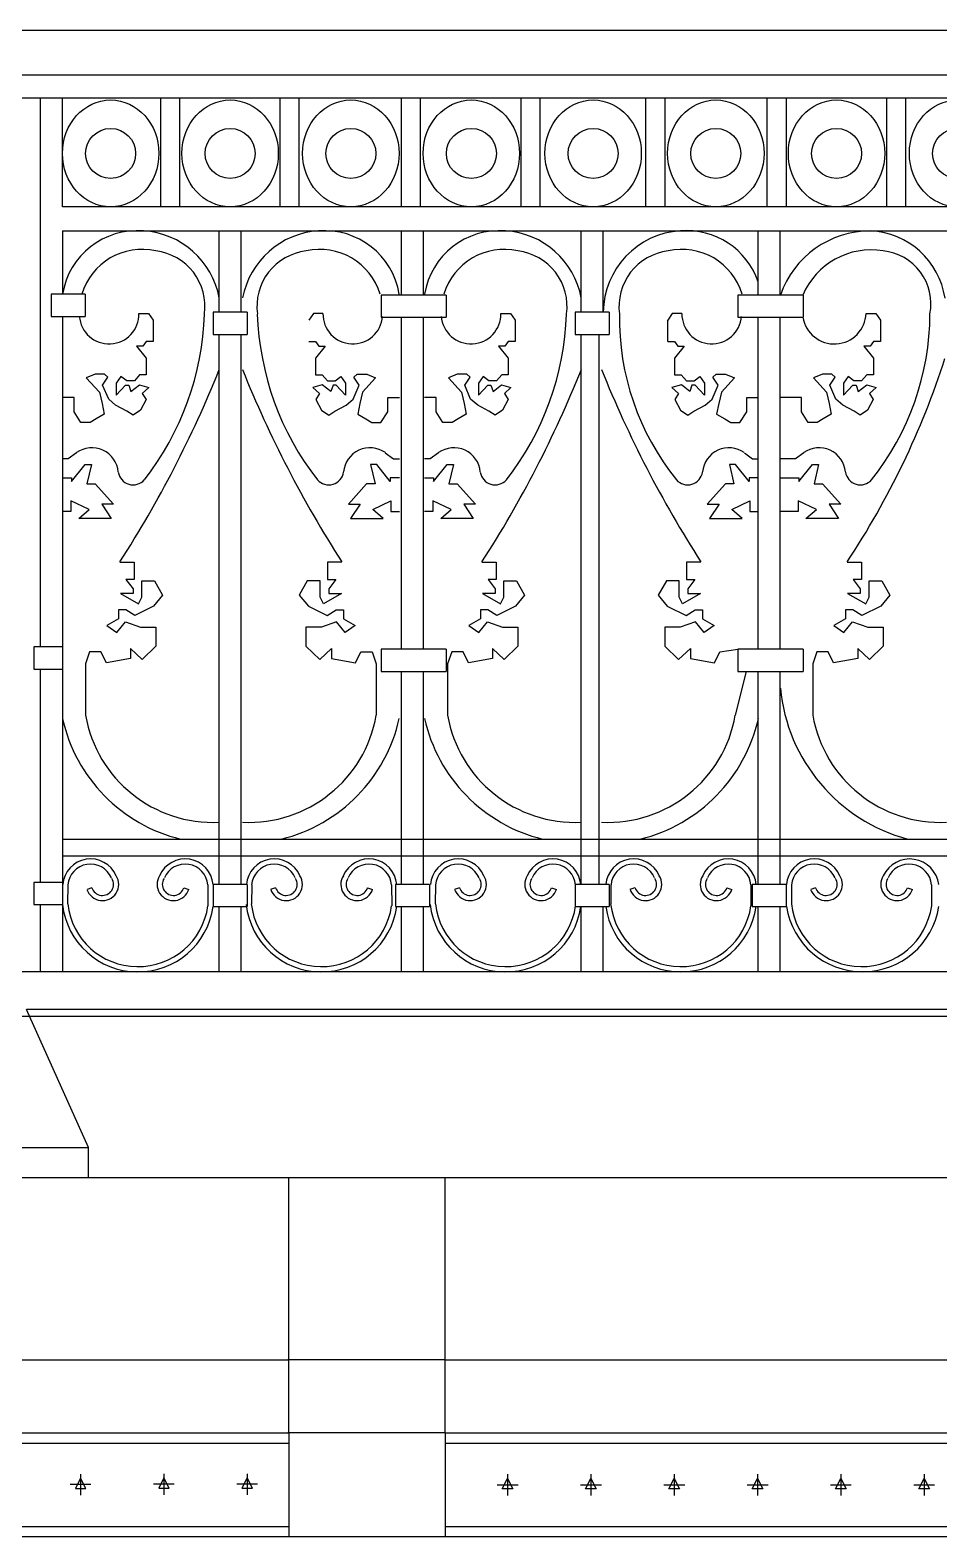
# Model space of a CAD drawing. Header units: millimetres. Extents: x 1931 to 30327, y -2374 to 17555.
# Drawn here: x 10931 to 11804, y 12783 to 14230 of the extents above; entities that cross this region are included whole.
import ezdxf

# ---------------------------------------------------------------- set-up
doc = ezdxf.new("R2010")
doc.units = ezdxf.units.MM

msp = doc.modelspace()

# ---------------------------------------------------------------- linework, layer by layer
at = {"color": 4, "linetype": 'ByBlock', "lineweight": -2}
for p, q in [((10889.6, 14230.4), (12803.1, 14230.4)), ((10889.6, 14187.5), (12803.1, 14187.5)), ((12803.1, 14165.1), (10889.6, 14165.1)), ((10962.5, 14165.1), (10940.9, 14165.1)), ((10940.9, 14165.1), (10940.9, 13957.5)), ((10962.5, 14060.8), (10962.5, 14165.1)), ((11056.8, 14060.8), (11056.8, 14165.1)), ((11075.1, 14060.8), (11075.1, 14165.1)), ((11171.5, 14060.8), (11171.5, 14165.1)), ((11189.8, 14060.8), (11189.8, 14165.1)), ((11288, 14060.8), (11288, 14165.1)), ((11306.3, 14060.8), (11306.3, 14165.1)), ((11402.7, 14060.8), (11402.7, 14165.1)), ((11421.1, 14060.8), (11421.1, 14165.1)), ((11522.6, 14060.8), (11522.6, 14165.1)), ((11541, 14060.8), (11541, 14165.1)), ((11639.1, 14060.8), (11639.1, 14165.1)), ((11657.4, 14060.8), (11657.4, 14165.1)), ((11753.9, 14060.8), (11753.9, 14165.1)), ((11772.2, 14060.8), (11772.2, 14165.1)), ((12683.9, 14060.8), (10962.5, 14060.8)), ((10962.5, 14037.6), (10962.5, 13976.8)), ((10962.5, 14037.6), (12683.9, 14037.6)), ((11113, 13959.5), (11113, 14037.6)), ((11134.1, 13959.5), (11134.1, 14037.6)), ((11288, 13976), (11288, 14037.6)), ((11309.1, 13976), (11309.1, 14037.6)), ((11460.5, 13959.5), (11460.5, 14037.6)), ((11481.7, 13959.5), (11481.7, 14037.6)), ((11630.5, 13976), (11630.5, 14037.6)), ((11651.6, 13976), (11651.6, 14037.6)), ((10984.2, 13976.8), (10951.5, 13976.8)), ((10951.5, 13976.8), (10951.5, 13955.5)), ((10984.2, 13976.8), (10984.2, 13955.5)), ((11330.8, 13976), (11268.4, 13976)), ((11268.4, 13976), (11268.4, 13954.7)), ((11330.8, 13976), (11330.8, 13954.7)), ((11673.4, 13976), (11610.9, 13976)), ((11610.9, 13976), (11610.9, 13954.7)), ((11673.4, 13976), (11673.4, 13954.7)), ((10940.9, 13957.5), (10940.9, 13638)), ((10951.5, 13955.5), (10984.2, 13955.5)), ((10962.5, 13955.5), (10962.5, 13326.3)), ((11035.8, 13958.3), (11045, 13958.3)), ((11045, 13958.3), (11049.5, 13951.8)), ((11049.5, 13951.8), (11049.5, 13931.5)), ((11139.7, 13959.5), (11107, 13959.5)), ((11107, 13959.5), (11107, 13938.2)), ((11139.7, 13959.5), (11139.7, 13938.2)), ((11203.3, 13958.3), (11198.9, 13951.8)), ((11212.5, 13958.3), (11203.3, 13958.3)), ((11268.4, 13954.7), (11330.8, 13954.7)), ((11288, 13635.9), (11288, 13954.7)), ((11309.1, 13635.9), (11309.1, 13954.7)), ((11383.4, 13958.3), (11392.6, 13958.3)), ((11392.6, 13958.3), (11397.1, 13951.8)), ((11397.1, 13951.8), (11397.1, 13931.5)), ((11487.3, 13959.5), (11454.6, 13959.5)), ((11454.6, 13959.5), (11454.6, 13938.2)), ((11487.3, 13959.5), (11487.3, 13938.2)), ((11547.9, 13958.3), (11543.5, 13951.8)), ((11543.5, 13931.5), (11543.5, 13951.8)), ((11557.1, 13958.3), (11547.9, 13958.3)), ((11610.9, 13954.7), (11673.4, 13954.7)), ((11630.5, 13635.9), (11630.5, 13954.7)), ((11651.6, 13635.9), (11651.6, 13954.7)), ((11734, 13958.3), (11743.2, 13958.3)), ((11743.2, 13958.3), (11747.7, 13951.8)), ((11747.7, 13951.8), (11747.7, 13931.5)), ((11107, 13938.2), (11139.7, 13938.2)), ((11113, 13410), (11113, 13938.2)), ((11134.1, 13410), (11134.1, 13938.2)), ((11454.6, 13938.2), (11487.3, 13938.2)), ((11460.5, 13410), (11460.5, 13938.2)), ((11477.6, 13410), (11477.6, 13938.2)), ((11039.7, 13926.8), (11033.6, 13926.8)), ((11033.6, 13926.8), (11042.8, 13915.3)), ((11042.8, 13931.5), (11039.7, 13926.8)), ((11049.5, 13931.5), (11042.8, 13931.5)), ((11198.9, 13931.5), (11205.5, 13931.5)), ((11205.5, 13931.5), (11208.7, 13926.8)), ((11214.7, 13926.8), (11205.5, 13915.3)), ((11208.7, 13926.8), (11214.7, 13926.8)), ((11387.2, 13926.8), (11381.2, 13926.8)), ((11381.2, 13926.8), (11390.4, 13915.3)), ((11390.4, 13931.5), (11387.2, 13926.8)), ((11397.1, 13931.5), (11390.4, 13931.5)), ((11543.5, 13931.5), (11550.1, 13931.5)), ((11550.1, 13931.5), (11553.3, 13926.8)), ((11559.3, 13926.8), (11550.1, 13915.3)), ((11553.3, 13926.8), (11559.3, 13926.8)), ((11737.8, 13926.8), (11731.8, 13926.8)), ((11731.8, 13926.8), (11741, 13915.3)), ((11741, 13931.5), (11737.8, 13926.8)), ((11747.7, 13931.5), (11741, 13931.5)), ((11042.8, 13915.3), (11042.8, 13908.7)), ((11042.8, 13908.7), (11042.8, 13899.2)), ((11205.5, 13915.3), (11205.5, 13908.7)), ((11205.5, 13908.7), (11205.5, 13899.2)), ((11390.4, 13915.3), (11390.4, 13908.7)), ((11390.4, 13908.7), (11390.4, 13899.2)), ((11550.1, 13915.3), (11550.1, 13908.7)), ((11550.1, 13908.7), (11550.1, 13899.2)), ((11741, 13915.3), (11741, 13908.7)), ((11741, 13908.7), (11741, 13899.2)), ((10993.9, 13900.1), (10985.3, 13896.5)), ((10985.3, 13896.5), (10998, 13882.8)), ((11002.9, 13900.1), (10993.9, 13900.1)), ((11001, 13889.5), (11006.1, 13897.1)), ((11006.1, 13897.1), (11002.9, 13900.1)), ((11018.6, 13897.9), (11014.1, 13891.4)), ((11014.1, 13891.4), (11014.1, 13879.9)), ((11024.1, 13893.6), (11018.6, 13897.9)), ((11031.5, 13893.6), (11024.1, 13893.6)), ((11036.5, 13899.2), (11031.5, 13893.6)), ((11042.8, 13899.2), (11036.5, 13899.2)), ((11205.5, 13899.2), (11211.9, 13899.2)), ((11211.9, 13899.2), (11216.8, 13893.6)), ((11216.8, 13893.6), (11224.2, 13893.6)), ((11224.2, 13893.6), (11229.7, 13897.9)), ((11229.7, 13897.9), (11234.2, 13891.4)), ((11234.2, 13891.4), (11234.2, 13879.9)), ((11242.2, 13897.1), (11245.5, 13900.1)), ((11247.3, 13889.5), (11242.2, 13897.1)), ((11245.5, 13900.1), (11254.5, 13900.1)), ((11263.1, 13896.5), (11250.4, 13882.8)), ((11254.5, 13900.1), (11263.1, 13896.5)), ((11341.5, 13900.1), (11332.9, 13896.5)), ((11332.9, 13896.5), (11345.5, 13882.8)), ((11350.5, 13900.1), (11341.5, 13900.1)), ((11348.6, 13889.5), (11353.7, 13897.1)), ((11353.7, 13897.1), (11350.5, 13900.1)), ((11366.2, 13897.9), (11361.7, 13891.4)), ((11361.7, 13891.4), (11361.7, 13879.9)), ((11371.7, 13893.6), (11366.2, 13897.9)), ((11379.1, 13893.6), (11371.7, 13893.6)), ((11384.1, 13899.2), (11379.1, 13893.6)), ((11390.4, 13899.2), (11384.1, 13899.2)), ((11550.1, 13899.2), (11556.5, 13899.2)), ((11556.5, 13899.2), (11561.5, 13893.6)), ((11561.5, 13893.6), (11568.8, 13893.6)), ((11568.8, 13893.6), (11574.4, 13897.9)), ((11574.4, 13897.9), (11578.9, 13891.4)), ((11578.9, 13891.4), (11578.9, 13879.9)), ((11586.8, 13897.1), (11590.1, 13900.1)), ((11591.9, 13889.5), (11586.8, 13897.1)), ((11590.1, 13900.1), (11599.1, 13900.1)), ((11607.7, 13896.5), (11595, 13882.8)), ((11599.1, 13900.1), (11607.7, 13896.5)), ((11692, 13900.1), (11683.4, 13896.5)), ((11683.4, 13896.5), (11696.1, 13882.8)), ((11701, 13900.1), (11692, 13900.1)), ((11699.2, 13889.5), (11704.3, 13897.1)), ((11704.3, 13897.1), (11701, 13900.1)), ((11716.8, 13897.9), (11712.3, 13891.4)), ((11712.3, 13891.4), (11712.3, 13879.9)), ((11722.3, 13893.6), (11716.8, 13897.9)), ((11729.7, 13893.6), (11722.3, 13893.6)), ((11734.7, 13899.2), (11729.7, 13893.6)), ((11741, 13899.2), (11734.7, 13899.2)), ((10973.6, 13877.7), (10962.5, 13877.7)), ((10973.6, 13863.8), (10973.6, 13877.7)), ((10998, 13882.8), (11000.4, 13871.9)), ((11006.8, 13876), (11001, 13889.5)), ((11014.1, 13879.9), (11023.1, 13889.5)), ((11023.1, 13889.5), (11026.2, 13889.5)), ((11026.2, 13889.5), (11028.2, 13883.4)), ((11028.2, 13883.4), (11036.4, 13889.9)), ((11036.4, 13889.9), (11045.4, 13887.1)), ((11045.4, 13887.1), (11039.1, 13881.3)), ((11039.1, 13881.3), (11042.8, 13875.6)), ((11211.9, 13889.9), (11202.9, 13887.1)), ((11202.9, 13887.1), (11209.3, 13881.3)), ((11209.3, 13881.3), (11205.6, 13875.6)), ((11220.1, 13883.4), (11211.9, 13889.9)), ((11222.2, 13889.5), (11220.1, 13883.4)), ((11225.2, 13889.5), (11222.2, 13889.5)), ((11234.2, 13879.9), (11225.2, 13889.5)), ((11241.6, 13876), (11247.3, 13889.5)), ((11250.4, 13882.8), (11247.9, 13871.9)), ((11274.7, 13863.8), (11274.7, 13877.7)), ((11274.7, 13877.7), (11285.9, 13877.7)), ((11321.2, 13877.7), (11310.1, 13877.7)), ((11321.2, 13863.8), (11321.2, 13877.7)), ((11345.5, 13882.8), (11348, 13871.9)), ((11354.3, 13876), (11348.6, 13889.5)), ((11361.7, 13879.9), (11370.7, 13889.5)), ((11370.7, 13889.5), (11373.8, 13889.5)), ((11373.8, 13889.5), (11375.8, 13883.4)), ((11375.8, 13883.4), (11384, 13889.9)), ((11384, 13889.9), (11393, 13887.1)), ((11393, 13887.1), (11386.7, 13881.3)), ((11386.7, 13881.3), (11390.3, 13875.6)), ((11556.6, 13889.9), (11547.6, 13887.1)), ((11547.6, 13887.1), (11553.9, 13881.3)), ((11553.9, 13881.3), (11550.2, 13875.6)), ((11564.7, 13883.4), (11556.6, 13889.9)), ((11566.8, 13889.5), (11564.7, 13883.4)), ((11569.9, 13889.5), (11566.8, 13889.5)), ((11578.9, 13879.9), (11569.9, 13889.5)), ((11586.2, 13876), (11591.9, 13889.5)), ((11595, 13882.8), (11592.6, 13871.9)), ((11619.4, 13863.8), (11619.4, 13877.7)), ((11619.4, 13877.7), (11630.5, 13877.7)), ((11671.8, 13877.7), (11651.6, 13877.7)), ((11671.8, 13863.8), (11671.8, 13877.7)), ((11696.1, 13882.8), (11698.6, 13871.9)), ((11704.9, 13876), (11699.2, 13889.5)), ((11712.3, 13879.9), (11721.3, 13889.5)), ((11721.3, 13889.5), (11724.4, 13889.5)), ((11724.4, 13889.5), (11726.4, 13883.4)), ((11726.4, 13883.4), (11734.6, 13889.9)), ((11734.6, 13889.9), (11743.6, 13887.1)), ((11743.6, 13887.1), (11737.2, 13881.3)), ((11737.2, 13881.3), (11740.9, 13875.6)), ((10980.2, 13853.6), (10973.6, 13863.8)), ((11002.5, 13861.7), (10994.7, 13857.2)), ((11000.4, 13871.9), (11002.5, 13861.7)), ((11013.5, 13870.3), (11006.8, 13876)), ((11024.3, 13864.4), (11013.5, 13870.3)), ((11030.3, 13860.5), (11024.3, 13864.4)), ((11037.2, 13865.4), (11030.3, 13860.5)), ((11042.8, 13875.6), (11037.2, 13865.4)), ((11205.6, 13875.6), (11211.1, 13865.4)), ((11211.1, 13865.4), (11218.1, 13860.5)), ((11218.1, 13860.5), (11224, 13864.4)), ((11224, 13864.4), (11234.8, 13870.3)), ((11234.8, 13870.3), (11241.6, 13876)), ((11247.9, 13871.9), (11245.9, 13861.7)), ((11245.9, 13861.7), (11253.7, 13857.2)), ((11268.2, 13853.6), (11274.7, 13863.8)), ((11327.7, 13853.6), (11321.2, 13863.8)), ((11350, 13861.7), (11342.3, 13857.2)), ((11348, 13871.9), (11350, 13861.7)), ((11361.1, 13870.3), (11354.3, 13876)), ((11371.9, 13864.4), (11361.1, 13870.3)), ((11377.9, 13860.5), (11371.9, 13864.4)), ((11384.8, 13865.4), (11377.9, 13860.5)), ((11390.3, 13875.6), (11384.8, 13865.4)), ((11550.2, 13875.6), (11555.7, 13865.4)), ((11555.7, 13865.4), (11562.7, 13860.5)), ((11562.7, 13860.5), (11568.6, 13864.4)), ((11568.6, 13864.4), (11579.5, 13870.3)), ((11579.5, 13870.3), (11586.2, 13876)), ((11592.6, 13871.9), (11590.5, 13861.7)), ((11590.5, 13861.7), (11598.3, 13857.2)), ((11612.8, 13853.6), (11619.4, 13863.8)), ((11678.3, 13853.6), (11671.8, 13863.8)), ((11700.6, 13861.7), (11692.9, 13857.2)), ((11698.6, 13871.9), (11700.6, 13861.7)), ((11711.7, 13870.3), (11704.9, 13876)), ((11722.5, 13864.4), (11711.7, 13870.3)), ((11728.4, 13860.5), (11722.5, 13864.4)), ((11735.4, 13865.4), (11728.4, 13860.5)), ((11740.9, 13875.6), (11735.4, 13865.4)), ((10989, 13853.6), (10980.2, 13853.6)), ((10994.7, 13857.2), (10989, 13853.6)), ((11253.7, 13857.2), (11259.4, 13853.6)), ((11259.4, 13853.6), (11268.2, 13853.6)), ((11336.5, 13853.6), (11327.7, 13853.6)), ((11342.3, 13857.2), (11336.5, 13853.6)), ((11598.3, 13857.2), (11604, 13853.6)), ((11604, 13853.6), (11612.8, 13853.6)), ((11687.1, 13853.6), (11678.3, 13853.6)), ((11692.9, 13857.2), (11687.1, 13853.6)), ((10968, 13818.6), (10962.5, 13818.6)), ((10975.9, 13824.6), (10968, 13818.6)), ((11272.4, 13824.6), (11280.4, 13818.6)), ((11280.4, 13818.6), (11285.9, 13818.6)), ((11315.6, 13818.6), (11310.1, 13818.6)), ((11323.5, 13824.6), (11315.6, 13818.6)), ((11617.1, 13824.6), (11625, 13818.6)), ((11625, 13818.6), (11630.5, 13818.6)), ((11666.1, 13818.6), (11651.6, 13818.6)), ((11674.1, 13824.6), (11666.1, 13818.6)), ((10971.2, 13796.9), (10984.3, 13813.4)), ((10984.3, 13813.4), (10990.2, 13813.4)), ((10990.2, 13813.4), (10985.8, 13794.7)), ((11264.1, 13813.4), (11258.1, 13813.4)), ((11258.1, 13813.4), (11262.5, 13794.7)), ((11277.2, 13796.9), (11264.1, 13813.4)), ((11318.8, 13796.9), (11331.9, 13813.4)), ((11331.9, 13813.4), (11337.8, 13813.4)), ((11337.8, 13813.4), (11333.4, 13794.7)), ((11608.7, 13813.4), (11602.8, 13813.4)), ((11602.8, 13813.4), (11607.1, 13794.7)), ((11621.8, 13796.9), (11608.7, 13813.4)), ((11669.3, 13796.9), (11682.4, 13813.4)), ((11682.4, 13813.4), (11688.4, 13813.4)), ((11688.4, 13813.4), (11684, 13794.7)), ((10962.5, 13800.3), (10971.2, 13800.3)), ((10971.2, 13800.3), (10971.2, 13796.9)), ((10985.8, 13794.7), (10993.9, 13794.7)), ((10993.9, 13794.7), (11011.4, 13775.1)), ((11254.4, 13794.7), (11236.9, 13775.1)), ((11262.5, 13794.7), (11254.4, 13794.7)), ((11285.9, 13800.3), (11277.2, 13800.3)), ((11277.2, 13800.3), (11277.2, 13796.9)), ((11310.1, 13800.3), (11318.8, 13800.3)), ((11318.8, 13800.3), (11318.8, 13796.9)), ((11333.4, 13794.7), (11341.5, 13794.7)), ((11341.5, 13794.7), (11359, 13775.1)), ((11599, 13794.7), (11581.5, 13775.1)), ((11607.1, 13794.7), (11599, 13794.7)), ((11630.5, 13800.3), (11621.8, 13800.3)), ((11621.8, 13800.3), (11621.8, 13796.9)), ((11651.6, 13800.3), (11669.3, 13800.3)), ((11669.3, 13800.3), (11669.3, 13796.9)), ((11684, 13794.7), (11692.1, 13794.7)), ((11692.1, 13794.7), (11709.6, 13775.1)), ((10988, 13770.1), (10970.5, 13778.5)), ((10970.5, 13778.5), (10970.5, 13768.2)), ((11011.4, 13775.1), (11000.2, 13775.1)), ((11000.2, 13775.1), (11009.2, 13761.3)), ((11236.9, 13775.1), (11248.2, 13775.1)), ((11248.2, 13775.1), (11239.1, 13761.3)), ((11260.3, 13770.1), (11277.8, 13778.5)), ((11277.8, 13778.5), (11277.8, 13768.2)), ((11335.6, 13770.1), (11318.1, 13778.5)), ((11318.1, 13778.5), (11318.1, 13768.2)), ((11359, 13775.1), (11347.8, 13775.1)), ((11347.8, 13775.1), (11356.8, 13761.3)), ((11581.5, 13775.1), (11592.8, 13775.1)), ((11592.8, 13775.1), (11583.7, 13761.3)), ((11605, 13770.1), (11622.4, 13778.5)), ((11622.4, 13778.5), (11622.4, 13768.2)), ((11686.2, 13770.1), (11668.7, 13778.5)), ((11668.7, 13778.5), (11668.7, 13768.2)), ((11709.6, 13775.1), (11698.4, 13775.1)), ((11698.4, 13775.1), (11707.4, 13761.3)), ((10970.5, 13768.2), (10962.5, 13768.2)), ((10978, 13761.3), (10988, 13770.1)), ((11009.2, 13761.3), (10978, 13761.3)), ((11239.1, 13761.3), (11270.3, 13761.3)), ((11270.3, 13761.3), (11260.3, 13770.1)), ((11277.8, 13768.2), (11285.9, 13768.2)), ((11318.1, 13768.2), (11310.1, 13768.2)), ((11325.6, 13761.3), (11335.6, 13770.1)), ((11356.8, 13761.3), (11325.6, 13761.3)), ((11583.7, 13761.3), (11614.9, 13761.3)), ((11614.9, 13761.3), (11605, 13770.1)), ((11622.4, 13768.2), (11630.5, 13768.2)), ((11668.7, 13768.2), (11651.6, 13768.2)), ((11676.2, 13761.3), (11686.2, 13770.1)), ((11707.4, 13761.3), (11676.2, 13761.3)), ((11017.6, 13719.6), (11031.3, 13719.6)), ((11031.3, 13719.6), (11031.3, 13702.8)), ((11230.8, 13719.6), (11217, 13719.6)), ((11217, 13719.6), (11217, 13702.8)), ((11365.2, 13719.6), (11378.9, 13719.6)), ((11378.9, 13719.6), (11378.9, 13702.8)), ((11575.4, 13719.6), (11561.6, 13719.6)), ((11561.6, 13719.6), (11561.6, 13702.8)), ((11715.7, 13719.6), (11729.5, 13719.6)), ((11729.5, 13719.6), (11729.5, 13702.8)), ((11031.3, 13702.8), (11023.4, 13702.8)), ((11023.4, 13702.8), (11030.3, 13693.7)), ((11217, 13702.8), (11225, 13702.8)), ((11225, 13702.8), (11218.1, 13693.7)), ((11378.9, 13702.8), (11371, 13702.8)), ((11371, 13702.8), (11377.8, 13693.7)), ((11561.6, 13702.8), (11569.6, 13702.8)), ((11569.6, 13702.8), (11562.7, 13693.7)), ((11729.5, 13702.8), (11721.5, 13702.8)), ((11721.5, 13702.8), (11728.4, 13693.7)), ((11030.3, 13689.5), (11018, 13689.5)), ((11018, 13689.5), (11035.4, 13679.6)), ((11030.3, 13693.7), (11030.3, 13689.5)), ((11038.6, 13690.8), (11038.6, 13701.4)), ((11038.6, 13701.4), (11050.8, 13701.4)), ((11038.6, 13686), (11038.6, 13690.8)), ((11050.8, 13701.4), (11058.5, 13687.9)), ((11197.5, 13701.4), (11189.8, 13687.9)), ((11209.7, 13701.4), (11197.5, 13701.4)), ((11209.7, 13690.8), (11209.7, 13701.4)), ((11209.7, 13686), (11209.7, 13690.8)), ((11230.3, 13689.5), (11212.9, 13679.6)), ((11218.1, 13693.7), (11218.1, 13689.5)), ((11218.1, 13689.5), (11230.3, 13689.5)), ((11377.8, 13689.5), (11365.6, 13689.5)), ((11365.6, 13689.5), (11383, 13679.6)), ((11377.8, 13693.7), (11377.8, 13689.5)), ((11386.2, 13690.8), (11386.2, 13701.4)), ((11386.2, 13701.4), (11398.4, 13701.4)), ((11386.2, 13686), (11386.2, 13690.8)), ((11398.4, 13701.4), (11406.1, 13687.9)), ((11542.2, 13701.4), (11534.5, 13687.9)), ((11554.4, 13701.4), (11542.2, 13701.4)), ((11554.4, 13690.8), (11554.4, 13701.4)), ((11554.4, 13686), (11554.4, 13690.8)), ((11574.9, 13689.5), (11557.6, 13679.6)), ((11562.7, 13693.7), (11562.7, 13689.5)), ((11562.7, 13689.5), (11574.9, 13689.5)), ((11728.4, 13689.5), (11716.2, 13689.5)), ((11716.2, 13689.5), (11733.6, 13679.6)), ((11728.4, 13693.7), (11728.4, 13689.5)), ((11736.8, 13690.8), (11736.8, 13701.4)), ((11736.8, 13701.4), (11749, 13701.4)), ((11736.8, 13686), (11736.8, 13690.8)), ((11749, 13701.4), (11756.7, 13687.9)), ((11023.2, 13673.8), (11016.1, 13673.8)), ((11016.1, 13673.8), (11016.1, 13665.1)), ((11031.9, 13668.3), (11023.2, 13673.8)), ((11049.8, 13677.3), (11031.9, 13668.3)), ((11035.4, 13679.6), (11038.6, 13686)), ((11058.5, 13687.9), (11049.8, 13677.3)), ((11189.8, 13687.9), (11198.5, 13677.3)), ((11198.5, 13677.3), (11216.5, 13668.3)), ((11212.9, 13679.6), (11209.7, 13686)), ((11216.5, 13668.3), (11225.2, 13673.8)), ((11225.2, 13673.8), (11232.2, 13673.8)), ((11232.2, 13673.8), (11232.2, 13665.1)), ((11370.8, 13673.8), (11363.7, 13673.8)), ((11363.7, 13673.8), (11363.7, 13665.1)), ((11379.4, 13668.3), (11370.8, 13673.8)), ((11397.4, 13677.3), (11379.4, 13668.3)), ((11383, 13679.6), (11386.2, 13686)), ((11406.1, 13687.9), (11397.4, 13677.3)), ((11534.5, 13687.9), (11543.1, 13677.3)), ((11543.1, 13677.3), (11561.1, 13668.3)), ((11557.6, 13679.6), (11554.4, 13686)), ((11561.1, 13668.3), (11569.8, 13673.8)), ((11569.8, 13673.8), (11576.8, 13673.8)), ((11576.8, 13673.8), (11576.8, 13665.1)), ((11721.4, 13673.8), (11714.3, 13673.8)), ((11714.3, 13673.8), (11714.3, 13665.1)), ((11730, 13668.3), (11721.4, 13673.8)), ((11748, 13677.3), (11730, 13668.3)), ((11733.6, 13679.6), (11736.8, 13686)), ((11756.7, 13687.9), (11748, 13677.3)), ((11016.1, 13665.1), (11004.9, 13658.7)), ((11014.5, 13652), (11022.9, 13662.2)), ((11022.9, 13662.2), (11037.3, 13657.1)), ((11225.5, 13662.2), (11211, 13657.1)), ((11233.8, 13652), (11225.5, 13662.2)), ((11232.2, 13665.1), (11243.5, 13658.7)), ((11363.7, 13665.1), (11352.5, 13658.7)), ((11362.1, 13652), (11370.5, 13662.2)), ((11370.5, 13662.2), (11384.9, 13657.1)), ((11570.1, 13662.2), (11555.6, 13657.1)), ((11578.5, 13652), (11570.1, 13662.2)), ((11576.8, 13665.1), (11588.1, 13658.7)), ((11714.3, 13665.1), (11703, 13658.7)), ((11712.7, 13652), (11721, 13662.2)), ((11721, 13662.2), (11735.5, 13657.1)), ((11004.9, 13658.7), (11014.5, 13652)), ((11037.3, 13657.1), (11052.1, 13657.1)), ((11052.1, 13657.1), (11052.1, 13638.8)), ((11211, 13657.1), (11196.2, 13657.1)), ((11196.2, 13657.1), (11196.2, 13638.8)), ((11243.5, 13658.7), (11233.8, 13652)), ((11352.5, 13658.7), (11362.1, 13652)), ((11384.9, 13657.1), (11399.7, 13657.1)), ((11399.7, 13657.1), (11399.7, 13638.8)), ((11555.6, 13657.1), (11540.9, 13657.1)), ((11540.9, 13657.1), (11540.9, 13638.8)), ((11588.1, 13658.7), (11578.5, 13652)), ((11703, 13658.7), (11712.7, 13652)), ((11735.5, 13657.1), (11750.3, 13657.1)), ((11750.3, 13657.1), (11750.3, 13638.8)), ((10962.5, 13638), (10934.9, 13638)), ((10934.9, 13638), (10934.9, 13616.7)), ((10988.5, 13633.3), (10984.6, 13621.8)), ((10999.4, 13633.3), (10988.5, 13633.3)), ((11004.6, 13622.8), (10999.4, 13633.3)), ((11038.9, 13626), (11027.7, 13636.6)), ((11027.7, 13636.6), (11027.7, 13626.9)), ((11052.1, 13638.8), (11038.9, 13626)), ((11196.2, 13638.8), (11209.4, 13626)), ((11209.4, 13626), (11220.7, 13636.6)), ((11220.7, 13636.6), (11220.7, 13626.9)), ((11243.8, 13622.8), (11248.9, 13633.3)), ((11248.9, 13633.3), (11259.8, 13633.3)), ((11259.8, 13633.3), (11263.7, 13621.8)), ((11330.8, 13635.9), (11268.4, 13635.9)), ((11268.4, 13635.9), (11268.4, 13614.6)), ((11330.8, 13635.9), (11330.8, 13614.6)), ((11336.1, 13633.3), (11332.2, 13621.8)), ((11347, 13633.3), (11336.1, 13633.3)), ((11352.1, 13622.8), (11347, 13633.3)), ((11386.5, 13626), (11375.3, 13636.6)), ((11375.3, 13636.6), (11375.3, 13626.9)), ((11399.7, 13638.8), (11386.5, 13626)), ((11540.9, 13638.8), (11554, 13626)), ((11554, 13626), (11565.3, 13636.6)), ((11565.3, 13636.6), (11565.3, 13626.9)), ((11588.4, 13622.8), (11593.6, 13633.3)), ((11593.6, 13633.3), (11610.9, 13635.9)), ((11673.4, 13635.9), (11610.9, 13635.9)), ((11610.9, 13635.9), (11610.9, 13614.6)), ((11673.4, 13635.9), (11673.4, 13614.6)), ((11686.7, 13633.3), (11682.8, 13621.8)), ((11697.6, 13633.3), (11686.7, 13633.3)), ((11702.7, 13622.8), (11697.6, 13633.3)), ((11737.1, 13626), (11725.9, 13636.6)), ((11725.9, 13636.6), (11725.9, 13626.9)), ((11750.3, 13638.8), (11737.1, 13626)), ((10934.9, 13616.7), (10962.5, 13616.7)), ((10940.9, 13616.7), (10940.9, 13411.9)), ((10984.6, 13621.8), (10984.6, 13572.5)), ((11027.7, 13626.9), (11004.6, 13622.8)), ((11220.7, 13626.9), (11243.8, 13622.8)), ((11263.7, 13621.8), (11263.7, 13572.5)), ((11332.2, 13621.8), (11332.2, 13572.5)), ((11375.3, 13626.9), (11352.1, 13622.8)), ((11565.3, 13626.9), (11588.4, 13622.8)), ((11682.8, 13621.8), (11682.8, 13572.5)), ((11725.9, 13626.9), (11702.7, 13622.8)), ((11268.4, 13614.6), (11330.8, 13614.6)), ((11288, 13410), (11288, 13614.6)), ((11309.1, 13410), (11309.1, 13614.6)), ((11618.7, 13614.6), (11608.3, 13572.5)), ((11610.9, 13614.6), (11673.4, 13614.6)), ((11630.5, 13410), (11630.5, 13614.6)), ((11651.6, 13410), (11651.6, 13614.6)), ((10962.5, 13453.5), (12683.9, 13453.5)), ((12683.9, 13437), (10962.5, 13437)), ((10962.5, 13411.9), (10934.9, 13411.9)), ((10934.9, 13411.9), (10934.9, 13390.7)), ((10967.7, 13409.5), (10967.4, 13391.2)), ((10990.7, 13406.7), (10986, 13405.2)), ((11079.1, 13406.7), (11083.8, 13405.2)), ((11102.1, 13409.5), (11102.1, 13389.4)), ((11139.7, 13410), (11107, 13410)), ((11107, 13410), (11107, 13388.7)), ((11139.7, 13410), (11139.7, 13388.7)), ((11144.1, 13409.5), (11143.8, 13391.2)), ((11167.1, 13406.7), (11162.3, 13405.2)), ((11255.4, 13406.7), (11260.2, 13405.2)), ((11278.4, 13409.5), (11278.5, 13389.4)), ((11314.7, 13410), (11282.1, 13410)), ((11282.1, 13410), (11282.1, 13388.7)), ((11314.7, 13410), (11314.7, 13388.7)), ((11320.7, 13409.5), (11320.4, 13391.2)), ((11343.7, 13406.7), (11338.9, 13405.2)), ((11432, 13406.7), (11436.8, 13405.2)), ((11487.3, 13410), (11454.6, 13410)), ((11454.6, 13410), (11454.6, 13388.7)), ((11487.3, 13410), (11487.3, 13388.7)), ((11489, 13409.5), (11488.8, 13391.2)), ((11512.1, 13406.7), (11507.3, 13405.2)), ((11600.4, 13406.7), (11605.1, 13405.2)), ((11623.4, 13409.5), (11623.4, 13389.4)), ((11657.2, 13410), (11624.6, 13410)), ((11624.6, 13410), (11624.6, 13388.7)), ((11657.2, 13410), (11657.2, 13388.7)), ((11662.5, 13409.5), (11662.2, 13391.2)), ((11685.5, 13406.7), (11680.8, 13405.2)), ((11773.8, 13406.7), (11778.6, 13405.2)), ((11796.9, 13409.5), (11796.9, 13389.4)), ((10934.9, 13390.7), (10962.5, 13390.7)), ((10940.9, 13390.7), (10940.9, 13326.3)), ((11107, 13388.7), (11139.7, 13388.7)), ((11113, 13326.3), (11113, 13388.7)), ((11134.1, 13326.3), (11134.1, 13388.7)), ((11282.1, 13388.7), (11314.7, 13388.7)), ((11288, 13326.3), (11288, 13388.7)), ((11309.1, 13326.3), (11309.1, 13388.7)), ((11454.6, 13388.7), (11487.3, 13388.7)), ((11460.5, 13326.3), (11460.5, 13388.7)), ((11481.7, 13326.3), (11481.7, 13388.7)), ((11624.6, 13388.7), (11657.2, 13388.7)), ((11630.5, 13326.3), (11630.5, 13388.7)), ((11651.6, 13326.3), (11651.6, 13388.7)), ((10901, 13326.3), (12746.6, 13326.3)), ((1930.6, 13283.4), (29930.6, 13283.4)), ((10987.4, 13157.3), (10927.9, 13290)), ((12741.6, 13290), (10927.9, 13290)), ((12740, 13290), (11296, 13290)), ((10716.9, 13157.3), (10987.4, 13157.3)), ((10987.4, 13128.1), (10987.4, 13157.3)), ((11179.8, 13128.1), (9879.8, 13128.1)), ((10987.4, 13128.1), (10716.9, 13128.1)), ((11329.8, 13128.1), (11178.9, 13128.1)), ((11179.8, 12883.4), (11179.8, 13128.1)), ((11329.8, 12883.4), (11329.8, 13128.1)), ((12629.8, 13128.1), (11329.8, 13128.1)), ((11329.8, 12883.4), (11329.8, 13053.4)), ((9879.8, 12953.4), (11179.8, 12953.4)), ((11329.8, 12953.4), (11178.9, 12953.4)), ((11329.8, 12953.4), (12629.8, 12953.4)), ((9879.8, 12883.4), (11179.8, 12883.4)), ((11329.8, 12883.4), (11178.9, 12883.4)), ((11179.8, 12883.4), (11179.8, 12783.4)), ((11329.8, 12883.4), (12629.8, 12883.4)), ((11329.8, 12883.4), (11329.8, 12784.4)), ((9879.8, 12873.4), (11179.8, 12873.4)), ((11329.8, 12873.4), (12629.8, 12873.4)), ((10979.7, 12839.9), (10974.8, 12829.8)), ((10979.7, 12843.8), (10979.8, 12823.6)), ((10984.8, 12829.9), (10979.7, 12839.9)), ((11059.7, 12840.1), (11054.8, 12830.1)), ((11059.7, 12844.1), (11059.8, 12823.9)), ((11064.8, 12830.2), (11059.7, 12840.1)), ((11139.7, 12840.1), (11134.8, 12830.1)), ((11139.7, 12844.1), (11139.8, 12823.9)), ((11144.8, 12830.2), (11139.7, 12840.1)), ((11384.7, 12829.6), (11389.8, 12839.6)), ((11389.8, 12843.5), (11389.7, 12823.3)), ((11389.8, 12839.6), (11394.7, 12829.6)), ((11464.7, 12829.6), (11469.8, 12839.6)), ((11469.8, 12843.5), (11469.7, 12823.3)), ((11469.8, 12839.6), (11474.7, 12829.6)), ((11544.7, 12829.6), (11549.8, 12839.6)), ((11549.8, 12843.5), (11549.7, 12823.3)), ((11549.8, 12839.6), (11554.7, 12829.6)), ((11624.7, 12829.6), (11629.8, 12839.6)), ((11629.8, 12843.5), (11629.7, 12823.3)), ((11629.8, 12839.6), (11634.7, 12829.6)), ((11704.7, 12829.6), (11709.8, 12839.6)), ((11709.8, 12843.5), (11709.7, 12823.3)), ((11709.8, 12839.6), (11714.7, 12829.6)), ((11784.7, 12829.6), (11789.8, 12839.6)), ((11789.8, 12843.5), (11789.7, 12823.3)), ((11789.8, 12839.6), (11794.7, 12829.6)), ((10989.8, 12833.7), (10969.7, 12833.7)), ((10974.8, 12829.8), (10984.8, 12829.9)), ((11069.8, 12834), (11049.7, 12834)), ((11054.8, 12830.1), (11064.8, 12830.2)), ((11149.8, 12834), (11129.7, 12834)), ((11134.8, 12830.1), (11144.8, 12830.2)), ((11379.7, 12833.5), (11399.8, 12833.4)), ((11394.7, 12829.6), (11384.7, 12829.6)), ((11459.7, 12833.5), (11479.8, 12833.4)), ((11474.7, 12829.6), (11464.7, 12829.6)), ((11539.7, 12833.5), (11559.8, 12833.4)), ((11554.7, 12829.6), (11544.7, 12829.6)), ((11619.7, 12833.5), (11639.8, 12833.4)), ((11634.7, 12829.6), (11624.7, 12829.6)), ((11699.7, 12833.5), (11719.8, 12833.4)), ((11714.7, 12829.6), (11704.7, 12829.6)), ((11779.7, 12833.5), (11799.8, 12833.4)), ((11794.7, 12829.6), (11784.7, 12829.6)), ((9879.8, 12793.4), (11179.8, 12793.4)), ((11329.8, 12793.4), (12629.8, 12793.4)), ((13430.6, 12783.4), (8429.8, 12783.4))]:
    msp.add_line(p, q, dxfattribs=at)
for centre in [(11008.7, 14112), (11123.4, 14112), (11239.3, 14112), (11355, 14112), (11471.9, 14112), (11589.7, 14112), (11705.6, 14112), (11821.8, 14112)]:
    msp.add_circle(centre, 24, dxfattribs=at)
for centre, radius, start, end in [((11034.3, 13965), 72.8, 85.3866, 170.701), ((11035.2, 13958.7), 79.1, 10.5198, 86.3796), ((11213.2, 13958.7), 79.1, 93.6204, 169.4802), ((11214, 13965), 72.8, 9.299, 94.6134), ((11381.9, 13965), 72.8, 85.3866, 170.701), ((11382.8, 13958.7), 79.1, 10.5198, 86.3796), ((11560.7, 13958.8), 79, 93.594, 179.4642), ((11561.6, 13965), 72.8, 18.8759, 94.6134), ((11738.2, 13946), 91.6, 89.9114, 160.9058), ((11734.6, 13961.7), 76, 8.6069, 87.1958), ((11038.7, 13959.6), 60.2, 77.1111, 163.4566), ((11045.7, 13965.1), 53.6, 352.1675, 83.1102), ((11202.7, 13965.1), 53.6, 96.8898, 187.8325), ((11209.7, 13959.6), 60.2, 16.5434, 102.8889), ((11386.3, 13959.6), 60.2, 77.1111, 163.4566), ((11393.3, 13965.1), 53.6, 352.1675, 83.1102), ((11550.3, 13965.1), 53.6, 96.8898, 187.8325), ((11557.3, 13959.6), 60.2, 16.5434, 102.8889), ((11738.5, 13948.7), 70.6, 80.4101, 157.3105), ((11745.4, 13967.8), 50.8, 348.6845, 84.4777), ((11007.2, 13957.8), 28.7, 184.5688, 1.0411), ((10824.2, 13967.2), 274.8, 322.1141, 358.0324), ((11424.1, 13967.2), 274.8, 181.9676, 217.8859), ((11241.2, 13957.8), 28.7, 178.9589, 355.4312), ((11354.7, 13957.8), 28.7, 184.5688, 1.0411), ((11171.8, 13967.2), 274.8, 322.1141, 358.0324), ((11744.4, 13953.8), 247.3, 179.0691, 218.8922), ((11585.8, 13957.8), 28.7, 178.9589, 355.4312), ((11703.5, 13959.5), 30.5, 189.0999, 357.7586), ((11537.6, 13958.9), 257.7, 321.5083, 359.7602), ((11054.5, 14158), 793.3, 326.4577, 342.1729), ((10087.5, 14316.8), 1105.3, 327.2973, 338.0945), ((12160.8, 14316.8), 1105.3, 201.9055, 212.7027), ((10435.1, 14316.8), 1105.3, 327.2973, 338.0945), ((12505.5, 14316.8), 1105.3, 201.9055, 212.7027), ((10990.6, 13803.8), 25.5, 5.0849, 125.245), ((11257.7, 13803.8), 25.5, 54.755, 174.9151), ((11338.2, 13803.8), 25.5, 5.0849, 125.245), ((11602.3, 13803.8), 25.5, 54.755, 174.9151), ((11688.8, 13803.8), 25.5, 5.0849, 125.245), ((11030.3, 13808.2), 14.5, 188.6372, 317.7186), ((11218, 13808.2), 14.5, 222.2814, 351.3628), ((11377.9, 13808.2), 14.5, 188.6372, 317.7186), ((11562.6, 13808.2), 14.5, 222.2814, 351.3628), ((11728.5, 13808.2), 14.5, 188.6372, 317.7186), ((11817, 13613.9), 166, 185.2846, 255.0132), ((11106.9, 13593.7), 124.1, 189.836, 272.7963), ((11141.4, 13593.7), 124.1, 267.2037, 350.164), ((11454.5, 13593.7), 124.1, 189.836, 272.7963), ((11486.1, 13593.7), 124.1, 267.2037, 350.164), ((11805.1, 13593.7), 124.1, 189.836, 272.7963), ((11112.4, 13602.7), 153.6, 192.523, 256.2341), ((11135.9, 13602.7), 153.6, 283.7659, 347.477), ((11460, 13602.7), 153.6, 192.523, 256.2341), ((11480.6, 13602.7), 153.6, 283.7659, 347.477), ((10989.4, 13407.7), 26.8, 23.2704, 175.2039), ((10989.4, 13407.7), 21.8, 23.2704, 175.2039), ((11080.3, 13407.7), 26.8, 4.7961, 156.7296), ((11080.3, 13407.7), 21.8, 4.7961, 156.7296), ((11165.8, 13407.7), 26.8, 23.2704, 175.2039), ((11165.8, 13407.7), 21.8, 23.2704, 175.2039), ((11256.7, 13407.7), 26.8, 4.7961, 156.7296), ((11256.7, 13407.7), 21.8, 4.7961, 156.7296), ((11342.4, 13407.7), 26.8, 23.2704, 175.2039), ((11342.4, 13407.7), 21.8, 23.2704, 175.2039), ((11433.3, 13407.7), 26.8, 4.7961, 156.7296), ((11433.3, 13407.7), 21.8, 4.7961, 156.7296), ((11510.8, 13407.7), 26.8, 23.2704, 175.2039), ((11510.8, 13407.7), 21.8, 23.2704, 175.2039), ((11601.7, 13407.7), 26.8, 4.7961, 156.7296), ((11601.7, 13407.7), 21.8, 4.7961, 156.7296), ((11684.2, 13407.7), 26.8, 23.2704, 175.2039), ((11684.2, 13407.7), 21.8, 23.2704, 175.2039), ((11775.9, 13406.3), 28.1, 7.5692, 154.6345), ((11775.1, 13407.7), 21.8, 4.7961, 156.7296), ((11000.8, 13410), 15.6, 197.8691, 32.2021), ((11000.8, 13410), 10.6, 197.8691, 32.2021), ((11068.9, 13410), 15.6, 147.7979, 342.1309), ((11068.9, 13410), 10.6, 147.7979, 342.1309), ((11177.2, 13410), 15.6, 197.8691, 32.2021), ((11177.2, 13410), 10.6, 197.8691, 32.2021), ((11245.3, 13410), 15.6, 147.7979, 342.1309), ((11245.3, 13410), 10.6, 147.7979, 342.1309), ((11353.8, 13410), 15.6, 197.8691, 32.2021), ((11353.8, 13410), 10.6, 197.8691, 32.2021), ((11421.9, 13410), 15.6, 147.7979, 342.1309), ((11421.9, 13410), 10.6, 147.7979, 342.1309), ((11522.2, 13410), 15.6, 197.8691, 32.2021), ((11522.2, 13410), 10.6, 197.8691, 32.2021), ((11590.3, 13410), 15.6, 147.7979, 342.1309), ((11590.3, 13410), 10.6, 147.7979, 342.1309), ((11695.6, 13410), 15.6, 197.8691, 32.2021), ((11695.6, 13410), 10.6, 197.8691, 32.2021), ((11763.7, 13410), 15.6, 147.7979, 342.1309), ((11763.7, 13410), 10.6, 147.7979, 342.1309), ((11034.9, 13398.9), 72.9, 186.5171, 351.9349), ((11034.9, 13398.9), 67.9, 186.5171, 351.9349), ((11211.2, 13398.9), 72.9, 186.5171, 351.9349), ((11211.2, 13398.9), 67.9, 186.5171, 351.9349), ((11387.9, 13398.9), 72.9, 186.5171, 351.9349), ((11387.9, 13398.9), 67.9, 186.5171, 351.9349), ((11556.2, 13398.9), 72.9, 188.0651, 351.9349), ((11556.2, 13398.9), 67.9, 186.5171, 351.9349), ((11730.7, 13400.1), 74, 188.8347, 351.1653), ((11729.7, 13398.9), 67.9, 186.5171, 351.9349)]:
    msp.add_arc(centre, radius, start, end, dxfattribs=at)
for centre in [(11008.7, 14112), (11123.4, 14112), (11239.3, 14112), (11355, 14112), (11471.9, 14112), (11589.7, 14112), (11705.6, 14112), (11821.8, 14112)]:
    msp.add_ellipse(centre, major_axis=(0, -51.3), ratio=0.902107, dxfattribs=at)

doc.saveas('drawing.dxf')
